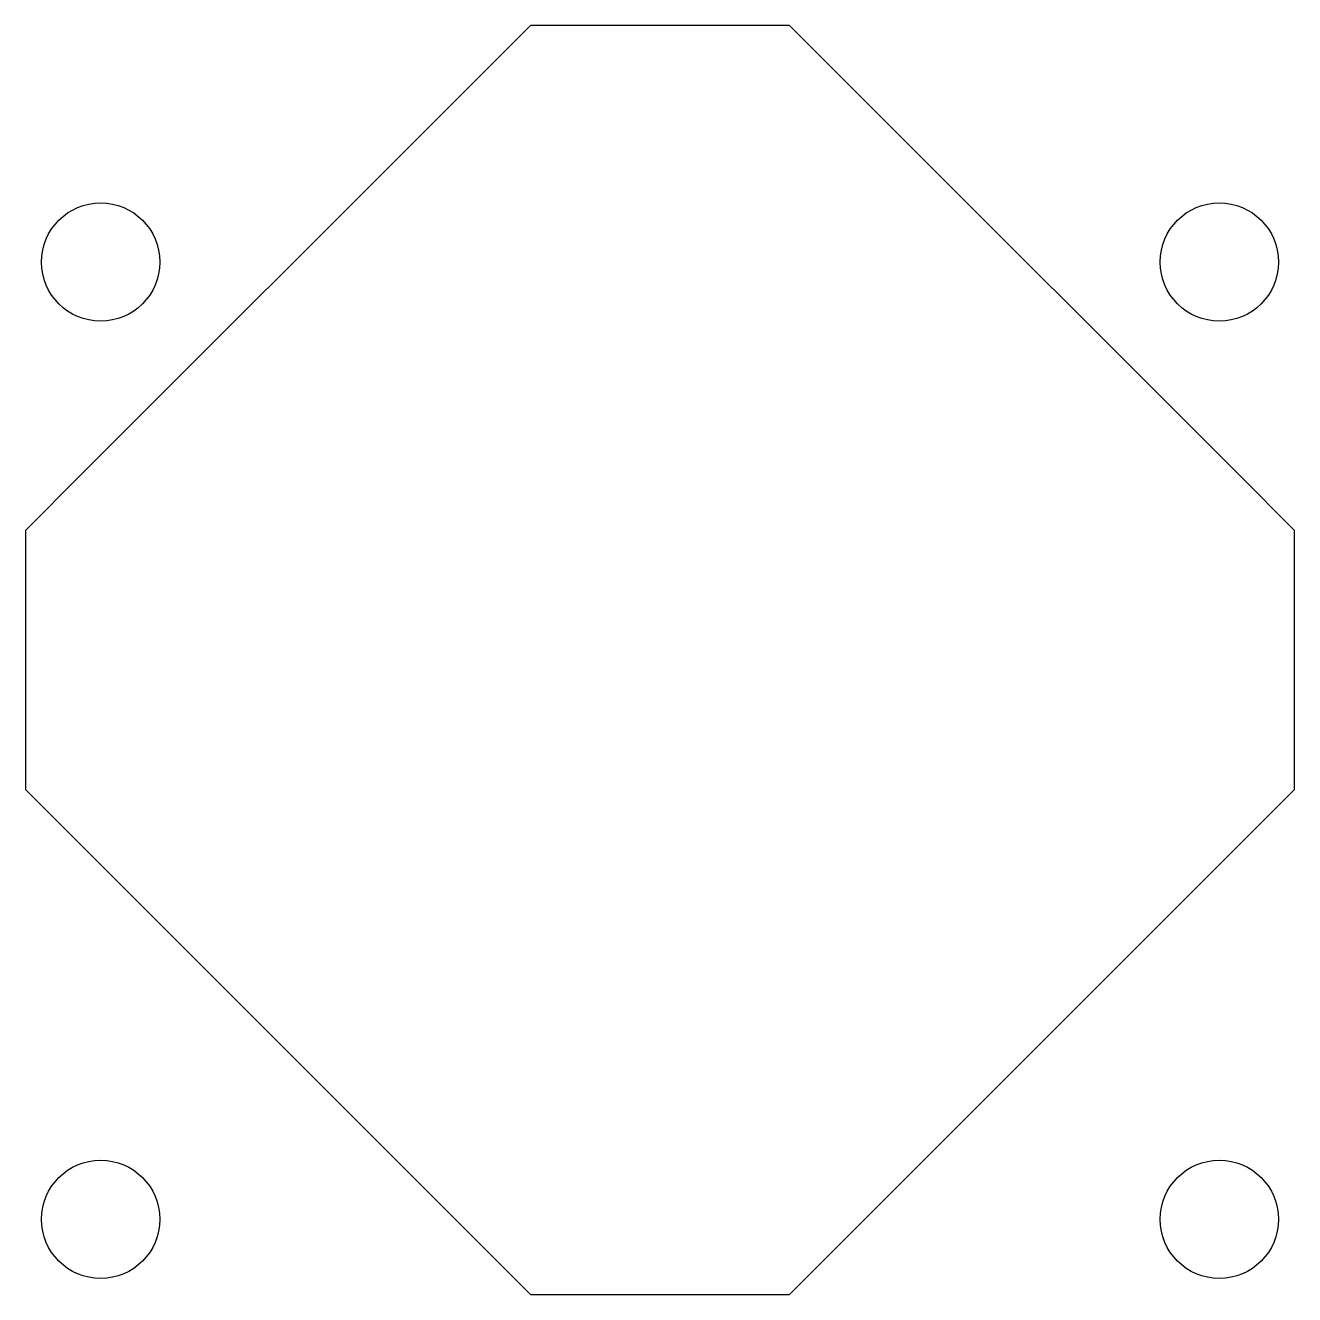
# Model space of a CAD drawing. Header units: millimetres. Extents: x 90.8 to 114.4, y 92.7 to 116.3.
import ezdxf

# ---------------------------------------------------------------- set-up
doc = ezdxf.new("R2010")
doc.units = ezdxf.units.MM
doc.layers.get('0').update_dxf_attribs({"linetype": 'CONTINUOUS'})

msp = doc.modelspace()

# ---------------------------------------------------------------- linework, layer by layer
msp.add_lwpolyline([(90.75, 102.043), (92.196, 100.596), (98.696, 94.096), (100.143, 92.65), (104.957, 92.65), (106.404, 94.096), (112.904, 100.596), (114.35, 102.043), (114.35, 106.857), (113.304, 107.904), (106.404, 114.804), (104.957, 116.25), (100.143, 116.25), (98.696, 114.804), (91.796, 107.904), (90.75, 106.857)], close=True)
for centre in [(92.15, 111.85), (112.95, 111.85), (92.15, 94.05), (112.95, 94.05)]:
    msp.add_circle(centre, 1.1)

doc.saveas('drawing.dxf')
